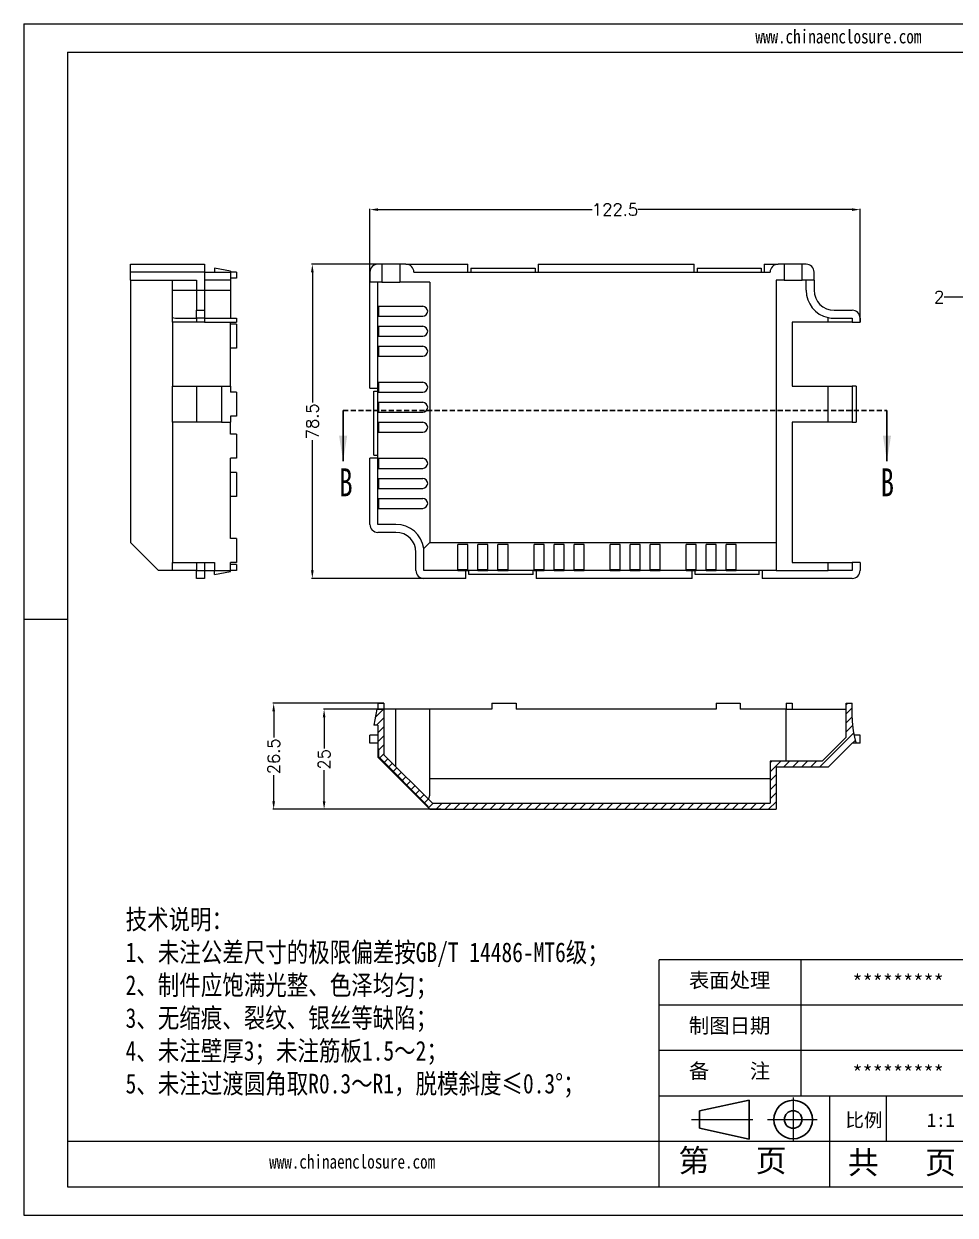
# Model space of a CAD drawing. Header units: inches. Extents: x -1221 to -291, y 2125 to 2422.
# Drawn here: x -712.4 to -479.7, y 2124.7 to 2422.4 of the extents above; entities that cross this region are included whole.
import ezdxf

# ---------------------------------------------------------------- set-up
doc = ezdxf.new("R2010")
doc.units = ezdxf.units.IN
doc.linetypes.add('CENTER2', pattern=[28.575, 19.05, -3.175, 3.175, -3.175])
doc.linetypes.add('HIDDEN', pattern=[1.905, 1.27, -0.635])
doc.layers.add('文字', color=81, linetype='Continuous')
for name, color, linetype, lineweight in [('粗实线', 7, 'Continuous', 30), ('细实线', 3, 'Continuous', 9), ('细点划线', 2, 'CENTER2', 9)]:
    doc.layers.add(name, color=color, linetype=linetype, lineweight=lineweight)
doc.styles.add('SLDTEXTSTYLE5', font='TXT', dxfattribs={"width": 0.7})
doc.styles.get("Standard").update_dxf_attribs({"font": 'txt', "bigfont": 'gbcbig.shx'})
doc.styles.add('宋体', font='', dxfattribs={"width": 0.8, "height": 3.5})
doc.styles.get('宋体').set_extended_font_data('SimSun')
doc.dimstyles.new('3', dxfattribs={"dimtxt": 3, "dimasz": 2, "dimexe": 0.18, "dimexo": 0.0625, "dimgap": 0.2, "dimtad": 0, "dimzin": 9, "dimdsep": 46, "dimtxsty": 'Standard', "dimcen": 1, "dimclrd": 3, "dimclre": 3, "dimadec": 0, "dimazin": 2, "dimtfac": 1, "dimtofl": 0, "dimtmove": 0, "dimatfit": 3, "dimfxl": 0, "dimtolj": 1, "dimtzin": 0, "dimarcsym": 0})

# ---------------------------------------------------------------- blocks, each defined once
blk = doc.blocks.new('*D191')
at = {"color": 3, "lineweight": -2, "transparency": 16777216}
for p, q in [((-615.24, 2251.14), (-637.56, 2251.14)), ((-637.38, 2249.14), (-637.38, 2241.34)), ((-637.38, 2228.14), (-637.38, 2235.94)), ((-610.99, 2226.14), (-637.56, 2226.14))]:
    blk.add_line(p, q, dxfattribs=at)
at = {"color": 3, "transparency": 16777216}
for points in [[(-637.71, 2249.14), (-637.04, 2249.14), (-637.38, 2251.14)], [(-637.71, 2228.14), (-637.04, 2228.14), (-637.38, 2226.14)]]:
    blk.add_solid(points, dxfattribs=at)
at = {"layer": 'Defpoints', "color": 0, "transparency": 16777216}
for p in [(-637.38, 2251.14), (-615.18, 2251.14), (-610.93, 2226.14)]:
    blk.add_point(p, dxfattribs=at)
at = {"color": 0, "transparency": 16777216, "insert": (-637.38, 2238.64), "char_height": 3, "attachment_point": 5, "rotation": 90}
blk.add_mtext('\\A1;25', dxfattribs=at)
blk = doc.blocks.new('*D192')
at = {"color": 3, "lineweight": -2, "transparency": 16777216}
for p, q in [((-622.49, 2252.64), (-650.16, 2252.64)), ((-649.98, 2250.64), (-649.98, 2244.09)), ((-649.98, 2228.14), (-649.98, 2234.69)), ((-608.22, 2226.14), (-650.16, 2226.14))]:
    blk.add_line(p, q, dxfattribs=at)
at = {"color": 3, "transparency": 16777216}
for points in [[(-650.32, 2250.64), (-649.65, 2250.64), (-649.98, 2252.64)], [(-650.32, 2228.14), (-649.65, 2228.14), (-649.98, 2226.14)]]:
    blk.add_solid(points, dxfattribs=at)
at = {"layer": 'Defpoints', "color": 0, "transparency": 16777216}
for p in [(-649.98, 2252.64), (-622.43, 2252.64), (-608.16, 2226.14)]:
    blk.add_point(p, dxfattribs=at)
at = {"color": 0, "transparency": 16777216, "insert": (-649.98, 2239.39), "char_height": 3, "attachment_point": 5, "rotation": 90}
blk.add_mtext('\\A1;26.5', dxfattribs=at)
blk = doc.blocks.new('*D193')
at = {"color": 3, "lineweight": -2, "transparency": 16777216}
for p, q in [((-625.93, 2353.64), (-625.93, 2376.2)), ((-623.93, 2376.02), (-570.38, 2376.02)), ((-505.43, 2376.02), (-558.98, 2376.02)), ((-503.43, 2347.92), (-503.43, 2376.2))]:
    blk.add_line(p, q, dxfattribs=at)
at = {"color": 3, "transparency": 16777216}
for points in [[(-623.93, 2376.35), (-623.93, 2375.69), (-625.93, 2376.02)], [(-505.43, 2376.35), (-505.43, 2375.69), (-503.43, 2376.02)]]:
    blk.add_solid(points, dxfattribs=at)
at = {"layer": 'Defpoints', "color": 0, "transparency": 16777216}
for p in [(-503.43, 2376.02), (-625.93, 2353.58), (-503.43, 2347.86)]:
    blk.add_point(p, dxfattribs=at)
at = {"color": 0, "transparency": 16777216, "insert": (-564.68, 2376.02), "char_height": 3, "attachment_point": 5}
blk.add_mtext('\\A1;122.5', dxfattribs=at)
blk = doc.blocks.new('*D194')
at = {"color": 3, "lineweight": -2, "transparency": 16777216}
for p, q in [((-620.74, 2362.36), (-640.5, 2362.36)), ((-640.32, 2360.36), (-640.32, 2327.81)), ((-640.32, 2285.86), (-640.32, 2318.41)), ((-607.24, 2283.86), (-640.5, 2283.86))]:
    blk.add_line(p, q, dxfattribs=at)
at = {"color": 3, "transparency": 16777216}
for points in [[(-640.65, 2360.36), (-639.99, 2360.36), (-640.32, 2362.36)], [(-640.65, 2285.86), (-639.99, 2285.86), (-640.32, 2283.86)]]:
    blk.add_solid(points, dxfattribs=at)
at = {"layer": 'Defpoints', "color": 0, "transparency": 16777216}
for p in [(-620.68, 2362.36), (-640.32, 2283.86), (-607.18, 2283.86)]:
    blk.add_point(p, dxfattribs=at)
at = {"color": 0, "transparency": 16777216, "insert": (-640.32, 2323.11), "char_height": 3, "attachment_point": 5, "rotation": 90}
blk.add_mtext('\\A1;78.5', dxfattribs=at)
blk = doc.blocks.new('*D204')
at = {"color": 3, "lineweight": -2, "transparency": 16777216}
for p, q in [((-473.38, 2354.17), (-482.47, 2354.17)), ((-471.38, 2350.59), (-471.38, 2354.35)), ((-469.38, 2350.59), (-469.38, 2354.35)), ((-467.38, 2354.17), (-465.38, 2354.17))]:
    blk.add_line(p, q, dxfattribs=at)
at = {"color": 3, "transparency": 16777216}
for points in [[(-473.38, 2354.51), (-473.38, 2353.84), (-471.38, 2354.17)], [(-467.38, 2354.51), (-467.38, 2353.84), (-469.38, 2354.17)]]:
    blk.add_solid(points, dxfattribs=at)
at = {"layer": 'Defpoints', "color": 0, "transparency": 16777216}
for p in [(-469.38, 2354.17), (-471.38, 2350.53), (-469.38, 2350.53)]:
    blk.add_point(p, dxfattribs=at)
at = {"color": 0, "transparency": 16777216, "insert": (-483.67, 2354.17), "char_height": 3, "attachment_point": 5}
blk.add_mtext('\\A1;2', dxfattribs=at)

msp = doc.modelspace()

# ---------------------------------------------------------------- hatches: boundary and pattern name
at = {"linetype": 'Continuous', "lineweight": 0}
h = msp.add_hatch(dxfattribs=at)
h.set_pattern_fill('ANSI31', color=4, scale=0.5, angle=3e-322, style=0)
edge = h.paths.add_edge_path(flags=0)
edge.add_line((-506.927, 2244.14), (-512.927, 2238.14))
edge.add_line((-512.927, 2238.14), (-525.927, 2238.14))
edge.add_line((-525.927, 2238.14), (-525.927, 2227.64))
edge.add_line((-525.927, 2227.64), (-610.306, 2227.64))
edge.add_line((-610.306, 2227.64), (-622.427, 2239.761))
edge.add_line((-622.427, 2239.761), (-622.427, 2251.14))
edge.add_line((-622.427, 2251.14), (-624.227, 2251.14))
edge.add_line((-624.227, 2251.14), (-624.927, 2247.14))
edge.add_line((-624.927, 2247.14), (-623.927, 2247.14))
edge.add_line((-623.927, 2247.14), (-623.927, 2241.14))
edge.add_line((-623.927, 2241.14), (-623.727, 2241.14))
edge.add_line((-623.727, 2241.14), (-623.727, 2239.222))
edge.add_line((-623.727, 2239.222), (-611.353, 2226.848))
edge.add_line((-611.353, 2226.848), (-611.494, 2226.707))
edge.add_line((-611.494, 2226.707), (-610.927, 2226.14))
edge.add_line((-610.927, 2226.14), (-524.427, 2226.14))
edge.add_line((-524.427, 2226.14), (-524.427, 2236.64))
edge.add_line((-524.427, 2236.64), (-511.427, 2236.64))
edge.add_line((-511.427, 2236.64), (-505.427, 2242.64))
edge.add_line((-505.427, 2242.64), (-504.427, 2242.64))
edge.add_arc((-485.427, 2248.885), 20, 180, 198.19487, ccw=False)
edge.add_line((-505.427, 2248.885), (-505.427, 2252.64))
edge.add_line((-505.427, 2252.64), (-506.927, 2252.64))
edge.add_line((-506.927, 2252.64), (-506.927, 2244.14))

# ---------------------------------------------------------------- linework, layer by layer
for p, q in [((-712.417, 2422.45), (-291.326, 2422.45)), ((-712.417, 2422.45), (-712.417, 2124.708)), ((-701.52, 2415.36), (-298.415, 2415.36)), ((-701.52, 2415.36), (-701.52, 2131.798)), ((-701.52, 2273.579), (-712.417, 2273.579)), ((-712.417, 2262.552), (-712.417, 2124.708)), ((-468.552, 2188.51), (-553.621, 2188.51)), ((-553.621, 2131.798), (-553.621, 2188.51)), ((-518.176, 2154.483), (-518.176, 2188.51)), ((-553.621, 2143.14), (-701.52, 2143.14)), ((-701.52, 2131.798), (-298.415, 2131.798)), ((-712.417, 2124.708), (-291.326, 2124.708)), ((-712.417, 2124.708), (-517.467, 2124.708))]:
    msp.add_line(p, q)
at = {"color": 7, "linetype": 'Continuous', "lineweight": 15}
for p, q in [((-685.788, 2360.358), (-685.788, 2362.358)), ((-685.788, 2362.358), (-667.288, 2362.358)), ((-667.288, 2362.358), (-667.288, 2360.358)), ((-664.788, 2361.358), (-664.788, 2360.358)), ((-660.788, 2360.658), (-664.788, 2361.358)), ((-622.927, 2362.358), (-623.927, 2362.358)), ((-622.927, 2362.358), (-622.927, 2357.858)), ((-618.427, 2362.358), (-622.927, 2362.358)), ((-616.927, 2362.358), (-618.427, 2362.358)), ((-618.427, 2362.358), (-618.427, 2357.858)), ((-616.927, 2362.358), (-601.427, 2362.358)), ((-601.427, 2360.358), (-601.427, 2362.358)), ((-600.677, 2361.358), (-600.677, 2360.358)), ((-600.677, 2361.358), (-584.677, 2361.358)), ((-584.677, 2361.358), (-584.677, 2360.358)), ((-583.927, 2362.358), (-583.927, 2360.358)), ((-583.927, 2362.358), (-544.927, 2362.358)), ((-544.927, 2360.358), (-544.927, 2362.358)), ((-544.177, 2361.358), (-544.177, 2360.358)), ((-544.177, 2361.358), (-528.177, 2361.358)), ((-528.177, 2361.358), (-528.177, 2360.358)), ((-527.427, 2362.358), (-527.427, 2360.358)), ((-527.427, 2362.358), (-523.927, 2362.358)), ((-522.427, 2362.358), (-523.927, 2362.358)), ((-522.427, 2362.358), (-522.427, 2358.358)), ((-517.927, 2362.358), (-522.427, 2362.358)), ((-516.927, 2362.358), (-517.927, 2362.358)), ((-517.927, 2358.358), (-517.927, 2362.358)), ((-685.788, 2358.358), (-685.788, 2360.358)), ((-667.288, 2360.358), (-685.788, 2360.358)), ((-685.788, 2358.358), (-669.288, 2358.358)), ((-685.788, 2358.358), (-685.788, 2292.858)), ((-675.288, 2355.858), (-675.288, 2358.358)), ((-669.288, 2358.358), (-669.288, 2355.858)), ((-667.288, 2360.358), (-667.288, 2355.858)), ((-667.288, 2360.358), (-660.788, 2360.358)), ((-660.788, 2358.358), (-667.288, 2358.358)), ((-660.788, 2360.658), (-660.788, 2360.358)), ((-660.788, 2360.358), (-660.788, 2358.358)), ((-659.288, 2360.358), (-660.788, 2360.358)), ((-659.288, 2358.858), (-660.788, 2358.858)), ((-660.788, 2358.358), (-660.788, 2355.858)), ((-659.288, 2360.358), (-659.288, 2358.858)), ((-625.927, 2360.358), (-625.927, 2357.858)), ((-614.927, 2360.358), (-525.927, 2360.358)), ((-522.427, 2358.358), (-524.427, 2358.358)), ((-524.427, 2358.358), (-524.427, 2292.858)), ((-522.427, 2358.358), (-517.927, 2358.358)), ((-514.927, 2358.358), (-517.927, 2358.358)), ((-516.927, 2355.858), (-516.927, 2358.358)), ((-514.927, 2358.358), (-514.927, 2360.358)), ((-514.927, 2358.358), (-514.927, 2355.858)), ((-675.288, 2355.858), (-669.288, 2355.858)), ((-675.288, 2349.02), (-675.288, 2355.858)), ((-669.288, 2355.858), (-667.288, 2355.858)), ((-669.288, 2355.858), (-669.288, 2350.858)), ((-667.288, 2355.858), (-660.788, 2355.858)), ((-667.288, 2355.858), (-667.288, 2350.858)), ((-660.788, 2355.858), (-660.788, 2348.858)), ((-622.927, 2357.858), (-625.927, 2357.858)), ((-625.927, 2331.358), (-625.927, 2357.858)), ((-623.927, 2351.858), (-623.927, 2357.858)), ((-622.927, 2357.858), (-618.427, 2357.858)), ((-610.927, 2357.858), (-618.427, 2357.858)), ((-610.927, 2357.858), (-610.927, 2292.858)), ((-669.288, 2350.858), (-667.288, 2350.858)), ((-669.288, 2348.858), (-669.288, 2350.858)), ((-667.288, 2350.858), (-667.288, 2348.858)), ((-623.927, 2351.858), (-612.744, 2351.858)), ((-623.927, 2349.358), (-623.927, 2351.858)), ((-623.927, 2346.858), (-623.927, 2349.358)), ((-623.927, 2349.358), (-612.744, 2349.358)), ((-623.727, 2349.358), (-623.727, 2351.858)), ((-611.494, 2350.608), (-611.494, 2350.608)), ((-509.927, 2350.858), (-505.427, 2350.858)), ((-675.288, 2347.858), (-675.288, 2349.02)), ((-669.288, 2347.858), (-675.288, 2347.858)), ((-675.288, 2347.858), (-675.288, 2331.858)), ((-673.788, 2348.858), (-669.288, 2348.858)), ((-669.288, 2348.858), (-669.288, 2347.858)), ((-667.288, 2348.858), (-669.288, 2348.858)), ((-667.288, 2347.858), (-669.288, 2347.858)), ((-667.288, 2348.858), (-667.288, 2347.858)), ((-667.288, 2348.858), (-659.288, 2348.858)), ((-667.288, 2347.858), (-659.288, 2347.858)), ((-660.788, 2331.858), (-660.788, 2347.858)), ((-659.288, 2347.358), (-660.788, 2347.358)), ((-659.288, 2348.858), (-659.288, 2347.858)), ((-659.288, 2347.358), (-659.288, 2341.358)), ((-623.927, 2346.858), (-612.744, 2346.858)), ((-623.927, 2344.358), (-623.927, 2346.858)), ((-623.727, 2344.358), (-623.727, 2346.858)), ((-511.427, 2347.858), (-520.427, 2347.858)), ((-520.427, 2347.858), (-520.427, 2331.858)), ((-511.427, 2347.858), (-511.427, 2349.02)), ((-505.427, 2347.858), (-511.427, 2347.858)), ((-509.927, 2348.858), (-505.427, 2348.858)), ((-505.427, 2348.858), (-505.427, 2347.858)), ((-505.427, 2347.858), (-503.427, 2347.858)), ((-503.427, 2348.858), (-503.427, 2347.858)), ((-623.927, 2341.858), (-623.927, 2344.358)), ((-623.927, 2344.358), (-612.744, 2344.358)), ((-611.494, 2345.608), (-611.494, 2345.608)), ((-659.288, 2341.358), (-660.788, 2341.358)), ((-623.927, 2341.858), (-612.744, 2341.858)), ((-623.927, 2339.358), (-623.927, 2341.858)), ((-623.727, 2339.358), (-623.727, 2341.858)), ((-611.494, 2340.608), (-611.494, 2340.608)), ((-623.927, 2332.858), (-623.927, 2339.358)), ((-623.927, 2339.358), (-612.744, 2339.358)), ((-675.288, 2322.858), (-675.288, 2331.858)), ((-675.288, 2331.858), (-669.288, 2331.858)), ((-669.288, 2331.858), (-669.288, 2322.858)), ((-669.288, 2331.858), (-663.043, 2331.858)), ((-663.043, 2331.858), (-663.043, 2322.858)), ((-663.043, 2331.858), (-660.788, 2331.858)), ((-660.788, 2331.858), (-660.788, 2330.358)), ((-625.927, 2331.358), (-623.927, 2331.358)), ((-623.927, 2332.858), (-612.744, 2332.858)), ((-623.927, 2330.358), (-623.927, 2332.858)), ((-623.727, 2330.358), (-623.727, 2332.858)), ((-611.494, 2331.608), (-611.494, 2331.608)), ((-520.427, 2331.858), (-511.427, 2331.858)), ((-511.427, 2322.858), (-511.427, 2331.858)), ((-511.427, 2331.858), (-505.427, 2331.858)), ((-505.427, 2331.858), (-505.427, 2322.858)), ((-504.427, 2331.858), (-505.427, 2331.858)), ((-504.427, 2331.858), (-504.427, 2322.858)), ((-659.288, 2330.358), (-660.788, 2330.358)), ((-659.288, 2330.358), (-659.288, 2324.358)), ((-624.927, 2314.608), (-624.927, 2330.608)), ((-624.927, 2330.608), (-623.927, 2330.608)), ((-623.927, 2327.858), (-623.927, 2330.358)), ((-623.927, 2330.358), (-612.744, 2330.358)), ((-623.927, 2327.858), (-612.744, 2327.858)), ((-623.927, 2325.358), (-623.927, 2327.858)), ((-623.727, 2325.358), (-623.727, 2327.858)), ((-611.494, 2326.608), (-611.494, 2326.608)), ((-669.288, 2322.858), (-675.288, 2322.858)), ((-675.288, 2322.858), (-675.288, 2287.858)), ((-663.043, 2322.858), (-669.288, 2322.858)), ((-663.043, 2322.858), (-660.788, 2322.858)), ((-659.288, 2324.358), (-660.788, 2324.358)), ((-660.788, 2324.358), (-660.788, 2322.858)), ((-660.788, 2319.858), (-660.788, 2322.858)), ((-623.927, 2322.858), (-623.927, 2325.358)), ((-623.927, 2325.358), (-612.744, 2325.358)), ((-623.927, 2322.858), (-612.744, 2322.858)), ((-623.927, 2320.358), (-623.927, 2322.858)), ((-623.727, 2320.358), (-623.727, 2322.858)), ((-520.427, 2322.858), (-520.427, 2287.858)), ((-511.427, 2322.858), (-520.427, 2322.858)), ((-505.427, 2322.858), (-511.427, 2322.858)), ((-505.427, 2322.858), (-504.427, 2322.858)), ((-659.288, 2319.858), (-660.788, 2319.858)), ((-659.288, 2319.858), (-659.288, 2313.858)), ((-623.927, 2313.858), (-623.927, 2320.358)), ((-623.927, 2320.358), (-612.744, 2320.358)), ((-611.494, 2321.608), (-611.494, 2321.608)), ((-660.788, 2293.858), (-660.788, 2313.858)), ((-659.288, 2313.858), (-660.788, 2313.858)), ((-623.927, 2313.858), (-625.927, 2313.858)), ((-625.927, 2297.358), (-625.927, 2313.858)), ((-624.927, 2314.608), (-623.927, 2314.608)), ((-623.927, 2313.858), (-612.744, 2313.858)), ((-623.927, 2311.358), (-623.927, 2313.858)), ((-623.727, 2311.358), (-623.727, 2313.858)), ((-623.927, 2308.858), (-623.927, 2311.358)), ((-623.927, 2311.358), (-612.744, 2311.358)), ((-611.494, 2312.608), (-611.494, 2312.608)), ((-659.288, 2310.358), (-660.788, 2310.358)), ((-659.288, 2310.358), (-659.288, 2304.358)), ((-623.927, 2308.858), (-612.744, 2308.858)), ((-623.927, 2306.358), (-623.927, 2308.858)), ((-623.727, 2306.358), (-623.727, 2308.858)), ((-611.494, 2307.608), (-611.494, 2307.608)), ((-623.927, 2303.858), (-623.927, 2306.358)), ((-623.927, 2306.358), (-612.744, 2306.358)), ((-659.288, 2304.358), (-660.788, 2304.358)), ((-623.927, 2303.858), (-612.744, 2303.858)), ((-623.927, 2301.358), (-623.927, 2303.858)), ((-623.727, 2301.358), (-623.727, 2303.858)), ((-611.494, 2302.608), (-611.494, 2302.608)), ((-623.927, 2297.358), (-623.927, 2301.358)), ((-623.927, 2301.358), (-612.744, 2301.358)), ((-619.427, 2297.358), (-623.927, 2297.358)), ((-685.788, 2292.858), (-678.788, 2285.858)), ((-659.288, 2293.858), (-660.788, 2293.858)), ((-659.288, 2293.858), (-659.288, 2287.858)), ((-619.427, 2295.358), (-623.927, 2295.358)), ((-610.927, 2292.858), (-612.49, 2291.295)), ((-610.927, 2292.858), (-524.427, 2292.858)), ((-524.427, 2292.858), (-524.427, 2285.858)), ((-614.427, 2285.858), (-614.427, 2290.358)), ((-612.427, 2285.858), (-612.427, 2290.358)), ((-601.427, 2292.294), (-603.927, 2292.294)), ((-603.927, 2285.858), (-603.927, 2292.294)), ((-601.427, 2285.858), (-601.427, 2292.294)), ((-596.427, 2292.294), (-598.927, 2292.294)), ((-598.927, 2285.858), (-598.927, 2292.294)), ((-596.427, 2285.858), (-596.427, 2292.294)), ((-591.427, 2292.294), (-593.927, 2292.294)), ((-593.927, 2285.858), (-593.927, 2292.294)), ((-591.427, 2285.858), (-591.427, 2292.294)), ((-582.427, 2292.294), (-584.927, 2292.294)), ((-584.927, 2285.858), (-584.927, 2292.294)), ((-582.427, 2285.858), (-582.427, 2292.294)), ((-577.427, 2292.294), (-579.927, 2292.294)), ((-579.927, 2285.858), (-579.927, 2292.294)), ((-577.427, 2285.858), (-577.427, 2292.294)), ((-572.427, 2292.294), (-574.927, 2292.294)), ((-574.927, 2285.858), (-574.927, 2292.294)), ((-572.427, 2285.858), (-572.427, 2292.294)), ((-563.427, 2292.294), (-565.927, 2292.294)), ((-565.927, 2285.858), (-565.927, 2292.294)), ((-563.427, 2285.858), (-563.427, 2292.294)), ((-558.427, 2292.294), (-560.927, 2292.294)), ((-560.927, 2285.858), (-560.927, 2292.294)), ((-558.427, 2285.858), (-558.427, 2292.294)), ((-553.427, 2292.294), (-555.927, 2292.294)), ((-555.927, 2285.858), (-555.927, 2292.294)), ((-553.427, 2285.858), (-553.427, 2292.294)), ((-544.427, 2292.294), (-546.927, 2292.294)), ((-546.927, 2285.858), (-546.927, 2292.294)), ((-544.427, 2285.858), (-544.427, 2292.294)), ((-539.427, 2292.294), (-541.927, 2292.294)), ((-541.927, 2285.858), (-541.927, 2292.294)), ((-539.427, 2285.858), (-539.427, 2292.294)), ((-534.427, 2292.294), (-536.927, 2292.294)), ((-536.927, 2285.858), (-536.927, 2292.294)), ((-534.427, 2285.858), (-534.427, 2292.294)), ((-675.288, 2285.858), (-675.288, 2287.858)), ((-675.288, 2287.858), (-669.288, 2287.858)), ((-669.288, 2287.858), (-669.288, 2285.858)), ((-669.288, 2287.858), (-667.288, 2287.858)), ((-667.288, 2287.858), (-667.288, 2285.858)), ((-667.288, 2287.858), (-664.788, 2287.858)), ((-664.788, 2287.858), (-664.788, 2285.858)), ((-659.288, 2287.858), (-660.788, 2287.858)), ((-660.788, 2285.858), (-660.788, 2287.858)), ((-659.288, 2287.358), (-660.788, 2287.358)), ((-659.288, 2287.358), (-659.288, 2285.858)), ((-520.427, 2287.858), (-511.427, 2287.858)), ((-511.427, 2285.858), (-511.427, 2287.858)), ((-511.427, 2287.858), (-505.427, 2287.858)), ((-505.427, 2287.858), (-505.427, 2285.858)), ((-503.427, 2287.858), (-505.427, 2287.858)), ((-503.427, 2287.858), (-503.427, 2285.858)), ((-675.288, 2285.858), (-678.788, 2285.858)), ((-669.288, 2285.858), (-675.288, 2285.858)), ((-669.288, 2285.858), (-667.288, 2285.858)), ((-669.288, 2283.858), (-669.288, 2285.858)), ((-667.288, 2283.858), (-669.288, 2283.858)), ((-667.288, 2285.858), (-667.288, 2283.858)), ((-667.288, 2285.858), (-664.788, 2285.858)), ((-664.788, 2285.858), (-660.788, 2285.858)), ((-664.788, 2284.858), (-664.788, 2285.858)), ((-664.788, 2284.858), (-660.788, 2285.558)), ((-660.788, 2285.558), (-660.788, 2285.858)), ((-659.288, 2285.858), (-660.788, 2285.858)), ((-603.927, 2285.858), (-612.427, 2285.858)), ((-601.927, 2283.858), (-612.427, 2283.858)), ((-603.927, 2286.058), (-601.427, 2286.058)), ((-603.927, 2285.858), (-601.427, 2285.858)), ((-601.927, 2283.858), (-601.927, 2285.858)), ((-598.927, 2285.858), (-601.427, 2285.858)), ((-601.177, 2284.858), (-601.177, 2285.858)), ((-585.177, 2284.858), (-601.177, 2284.858)), ((-598.927, 2286.058), (-596.427, 2286.058)), ((-598.927, 2285.858), (-596.427, 2285.858)), ((-593.927, 2285.858), (-596.427, 2285.858)), ((-593.927, 2286.058), (-591.427, 2286.058)), ((-593.927, 2285.858), (-591.427, 2285.858)), ((-584.927, 2285.858), (-591.427, 2285.858)), ((-585.177, 2284.858), (-585.177, 2285.858)), ((-584.927, 2286.058), (-582.427, 2286.058)), ((-584.927, 2285.858), (-582.427, 2285.858)), ((-584.427, 2285.858), (-584.427, 2283.858)), ((-545.427, 2283.858), (-584.427, 2283.858)), ((-579.927, 2285.858), (-582.427, 2285.858)), ((-579.927, 2286.058), (-577.427, 2286.058)), ((-579.927, 2285.858), (-577.427, 2285.858)), ((-574.927, 2285.858), (-577.427, 2285.858)), ((-574.927, 2286.058), (-572.427, 2286.058)), ((-574.927, 2285.858), (-572.427, 2285.858)), ((-565.927, 2285.858), (-572.427, 2285.858)), ((-565.927, 2286.058), (-563.427, 2286.058)), ((-565.927, 2285.858), (-563.427, 2285.858)), ((-560.927, 2285.858), (-563.427, 2285.858)), ((-560.927, 2286.058), (-558.427, 2286.058)), ((-560.927, 2285.858), (-558.427, 2285.858)), ((-555.927, 2285.858), (-558.427, 2285.858)), ((-555.927, 2286.058), (-553.427, 2286.058)), ((-555.927, 2285.858), (-553.427, 2285.858)), ((-546.927, 2285.858), (-553.427, 2285.858)), ((-546.927, 2286.058), (-544.427, 2286.058)), ((-546.927, 2285.858), (-544.427, 2285.858)), ((-545.427, 2283.858), (-545.427, 2285.858)), ((-544.677, 2284.858), (-544.677, 2285.858)), ((-528.677, 2284.858), (-544.677, 2284.858)), ((-541.927, 2285.858), (-544.427, 2285.858)), ((-541.927, 2286.058), (-539.427, 2286.058)), ((-541.927, 2285.858), (-539.427, 2285.858)), ((-536.927, 2285.858), (-539.427, 2285.858)), ((-536.927, 2286.058), (-534.427, 2286.058)), ((-536.927, 2285.858), (-534.427, 2285.858)), ((-524.427, 2285.858), (-534.427, 2285.858)), ((-528.677, 2284.858), (-528.677, 2285.858)), ((-527.927, 2285.858), (-527.927, 2283.858)), ((-505.427, 2283.858), (-527.927, 2283.858)), ((-524.427, 2285.858), (-511.427, 2285.858)), ((-505.427, 2285.858), (-511.427, 2285.858)), ((-624.227, 2251.14), (-624.927, 2247.14)), ((-624.227, 2251.14), (-622.427, 2251.14)), ((-623.927, 2252.64), (-622.427, 2252.64)), ((-623.927, 2252.64), (-623.927, 2251.14)), ((-622.427, 2252.64), (-622.427, 2251.14)), ((-622.427, 2251.14), (-622.427, 2239.761)), ((-619.427, 2251.14), (-622.427, 2251.14)), ((-619.427, 2236.761), (-619.427, 2251.14)), ((-610.927, 2251.14), (-619.427, 2251.14)), ((-610.927, 2230.761), (-610.927, 2251.14)), ((-595.427, 2251.14), (-610.927, 2251.14)), ((-595.427, 2252.64), (-595.427, 2251.14)), ((-595.427, 2252.64), (-589.427, 2252.64)), ((-589.427, 2252.64), (-589.427, 2251.14)), ((-539.427, 2251.14), (-589.427, 2251.14)), ((-539.427, 2252.64), (-539.427, 2251.14)), ((-539.427, 2252.64), (-533.427, 2252.64)), ((-533.427, 2252.64), (-533.427, 2251.14)), ((-521.927, 2251.14), (-533.427, 2251.14)), ((-521.927, 2252.64), (-520.427, 2252.64)), ((-521.927, 2252.64), (-521.927, 2251.14)), ((-521.927, 2251.14), (-506.927, 2251.14)), ((-521.927, 2238.14), (-521.927, 2251.14)), ((-520.427, 2252.64), (-520.427, 2251.14)), ((-506.927, 2244.14), (-506.927, 2252.64)), ((-506.927, 2252.64), (-505.427, 2252.64)), ((-505.427, 2248.885), (-505.427, 2252.64)), ((-623.927, 2247.14), (-624.927, 2247.14)), ((-623.927, 2247.14), (-623.927, 2241.14)), ((-625.927, 2242.64), (-625.927, 2244.64)), ((-623.927, 2244.64), (-625.927, 2244.64)), ((-623.927, 2242.64), (-625.927, 2242.64)), ((-512.927, 2238.14), (-506.927, 2244.14)), ((-511.427, 2236.64), (-505.427, 2242.64)), ((-504.427, 2242.64), (-505.427, 2242.64)), ((-503.427, 2244.64), (-504.972, 2244.64)), ((-503.427, 2242.64), (-504.427, 2242.64)), ((-503.427, 2242.64), (-503.427, 2244.64)), ((-623.727, 2241.14), (-623.927, 2241.14)), ((-623.927, 2241.14), (-623.927, 2239.14)), ((-623.927, 2239.14), (-611.494, 2226.707)), ((-623.727, 2239.222), (-623.727, 2241.14)), ((-611.353, 2226.848), (-623.727, 2239.222)), ((-622.427, 2239.761), (-610.306, 2227.64)), ((-525.927, 2238.14), (-525.927, 2227.64)), ((-512.927, 2238.14), (-525.927, 2238.14)), ((-511.427, 2236.64), (-524.427, 2236.64)), ((-524.427, 2236.64), (-524.427, 2226.14)), ((-525.927, 2233.761), (-610.927, 2233.761)), ((-610.306, 2227.64), (-525.927, 2227.64)), ((-611.494, 2226.707), (-611.353, 2226.848)), ((-611.494, 2226.707), (-610.927, 2226.14)), ((-610.927, 2226.14), (-524.427, 2226.14))]:
    msp.add_line(p, q, dxfattribs=at)
at = {"color": 1, "linetype": 'HIDDEN', "lineweight": 30}
msp.add_line((-632.627, 2325.852), (-496.727, 2325.852), dxfattribs=at)
at = {"color": 7, "linetype": 'Continuous', "lineweight": 30}
for p, q in [((-632.627, 2325.852), (-632.627, 2313.152)), ((-496.727, 2325.852), (-496.727, 2313.152))]:
    msp.add_line(p, q, dxfattribs=at)
at = {"color": 7, "linetype": 'Continuous', "lineweight": 15}
for centre, radius, start, end in [((-623.927, 2360.358), 2, 90, 180), ((-616.927, 2360.358), 2, 0, 90), ((-523.927, 2360.358), 2, 90, 180), ((-516.927, 2360.358), 2, 0, 90), ((-509.927, 2355.858), 7, 180, 257.62637), ((-509.927, 2355.858), 5, 180, 270), ((-612.744, 2350.608), 1.25, 0, 90), ((-612.744, 2350.608), 1.25, 270, 0), ((-505.427, 2348.858), 2, 0, 90), ((-673.788, 2355.858), 7, 257.62637, 270), ((-612.744, 2345.608), 1.25, 0, 90), ((-509.927, 2355.858), 7, 257.62637, 270), ((-612.744, 2345.608), 1.25, 270, 0), ((-612.744, 2340.608), 1.25, 0, 90), ((-612.744, 2340.608), 1.25, 270, 0), ((-612.744, 2331.608), 1.25, 0, 90), ((-612.744, 2331.608), 1.25, 270, 0), ((-612.744, 2326.608), 1.25, 0, 90), ((-612.744, 2326.608), 1.25, 270, 0), ((-612.744, 2321.608), 1.25, 0, 90), ((-612.744, 2321.608), 1.25, 270, 0), ((-612.744, 2312.608), 1.25, 0, 90), ((-612.744, 2312.608), 1.25, 270, 0), ((-612.744, 2307.608), 1.25, 0, 90), ((-612.744, 2307.608), 1.25, 270, 0), ((-612.744, 2302.608), 1.25, 0, 90), ((-612.744, 2302.608), 1.25, 270, 0), ((-623.927, 2297.358), 2, 180, 270), ((-619.427, 2290.358), 7, 7.69257, 90), ((-619.427, 2290.358), 5, 0, 90), ((-619.427, 2290.358), 7, 0, 7.69257), ((-612.427, 2285.858), 2, 180, 270), ((-505.427, 2285.858), 2, 270, 0), ((-485.427, 2248.885), 20, 180, 198.19487), ((-619.427, 2230.761), 8.5, 344.94274, 0)]:
    msp.add_arc(centre, radius, start, end, dxfattribs=at)
at = {"color": 7, "linetype": 'Continuous', "lineweight": 30}
for points in [[(-632.627, 2313.152), (-631.611, 2319.502), (-633.643, 2319.502)], [(-496.727, 2313.152), (-495.711, 2319.502), (-497.743, 2319.502)]]:
    msp.add_solid(points, dxfattribs=at)
at = {"layer": '粗实线', "color": 7}
for p, q in [((-531.204, 2153.421), (-543.598, 2150.795)), ((-531.204, 2153.421), (-531.204, 2143.708)), ((-543.598, 2150.795), (-543.598, 2146.412)), ((-543.598, 2146.412), (-531.204, 2143.708))]:
    msp.add_line(p, q, dxfattribs=at)
for radius in [4.818, 2.191]:
    msp.add_circle((-520.174, 2148.603), radius, dxfattribs=at)
at = {"layer": '细实线', "color": 7}
for p, q in [((-468.552, 2177.168), (-553.621, 2177.168)), ((-468.552, 2165.825), (-553.621, 2165.825)), ((-298.415, 2154.483), (-553.621, 2154.483)), ((-511.087, 2154.483), (-511.087, 2131.798)), ((-496.909, 2154.483), (-496.909, 2143.14)), ((-468.552, 2143.14), (-553.621, 2143.14))]:
    msp.add_line(p, q, dxfattribs=at)
at = {"layer": '细点划线', "color": 7}
for p, q in [((-520.174, 2154.15), (-520.174, 2143.14)), ((-545.574, 2148.603), (-530.255, 2148.603)), ((-526.618, 2148.603), (-514.165, 2148.603))]:
    msp.add_line(p, q, dxfattribs=at)

# ---------------------------------------------------------------- texts
at = {"color": 7, "linetype": 'Continuous', "char_height": 7, "attachment_point": 1, "style": 'SLDTEXTSTYLE5'}
for insert in [(-633.583, 2311.359), (-498.302, 2311.359)]:
    msp.add_mtext('B', dxfattribs=dict(at, insert=insert))
at = {"char_height": 3.73018, "width": 2120.04803, "attachment_point": 1}
for s, insert in [('{\\fSimHei|b0|i0|c134|p49;表面处理}', (-546.224, 2185.291)), ('{\\fSimHei|b0|i0|c134|p49;*********}', (-505.369, 2184.811)), ('{\\fSimHei|b0|i0|c134|p49;制图日期}', (-546.224, 2173.949)), ('{\\fSimHei|b0|i0|c134|p49;备    注}', (-546.224, 2162.606)), ('{\\fSimHei|b0|i0|c134|p49;*********}', (-505.369, 2162.126))]:
    msp.add_mtext(s, dxfattribs=dict(at, insert=insert))
at = {"layer": '文字', "color": 0, "attachment_point": 1, "style": '宋体'}
for s, insert, char_height, width in [('www.chinaenclosure.com', (-529.609, 2421.02), 3.46577, 60.89024), ('{\\H1.111x;技术说明：\\P1、未注公差尺寸的极限偏差按GB/T 14486-MT6级；\\P2、制件应饱满光整、色泽均匀；\\P3、无缩痕、裂纹、银丝等缺陷；\\P4、未注壁厚3；未注筋板1.5～2；\\P5、未注过渡圆角取R0.3～R1，脱模斜度≤0.3%%D；}', (-686.993, 2201.08), 4.43067, 161.3799), ('www.chinaenclosure.com', (-651.115, 2139.821), 3.46577, 60.89024)]:
    msp.add_mtext(s, dxfattribs=dict(at, insert=insert, char_height=char_height, width=width))
at = {"layer": '细实线', "color": 7, "attachment_point": 1}
for s, insert, char_height, width in [('{\\fSimSun|b0|i0|c134|p54;比例}', (-507.117, 2150.187), 3.40276, 14.93704), ('{\\fSimSun|b0|i0|c134|p54;1:1}', (-486.736, 2150.187), 3.40276, 14.93704), ('{\\fSimSun|b0|i0|c134|p54;第   页}', (-548.849, 2141.191), 5.67126, 42.53444), ('{\\fSimSun|b0|i0|c134|p54; 共   页}', (-510.393, 2140.709), 5.67126, 42.53444)]:
    msp.add_mtext(s, dxfattribs=dict(at, insert=insert, char_height=char_height, width=width))

# ---------------------------------------------------------------- dimensions: what is measured, and where the dimension line sits
dim = msp.add_linear_dim(base=(-503.427, 2376.021), p1=(-625.927, 2353.579), p2=(-503.427, 2347.858), dimstyle='3')
dim.commit()
dim.dimension.update_dxf_attribs({"geometry": '*D193', "text_midpoint": (-564.677, 2376.021)})
for base, p1, p2, picture, middle in [((-640.32, 2283.858), (-620.677, 2362.358), (-607.177, 2283.858), '*D194', (-640.32, 2323.108)), ((-649.982, 2252.64), (-608.161, 2226.14), (-622.427, 2252.64), '*D192', (-649.982, 2239.39)), ((-637.378, 2251.14), (-610.927, 2226.14), (-615.177, 2251.14), '*D191', (-637.378, 2238.64))]:
    dim = msp.add_linear_dim(base=base, p1=p1, p2=p2, angle=90, dimstyle='3')
    dim.commit()
    dim.dimension.update_dxf_attribs({"geometry": picture, "text_midpoint": middle})
dim = msp.add_linear_dim(base=(-469.377, 2354.172), p1=(-471.377, 2350.525), p2=(-469.377, 2350.525), dimstyle='3')
dim.commit()
dim.dimension.update_dxf_attribs({"geometry": '*D204', "text_midpoint": (-483.667, 2354.172), "dimtype": 160})

doc.saveas('drawing.dxf')
